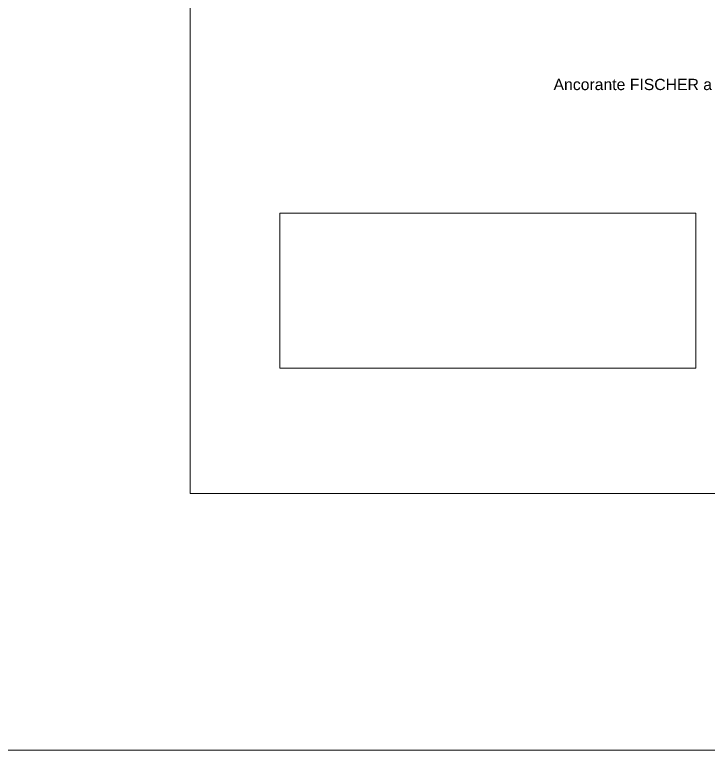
# Model space of a CAD drawing. Header units: millimetres. Extents: x 1415 to 3549, y 2194 to 4677.
# Drawn here: x 1788.554 to 1789.169, y 2311.981 to 2312.634 of the extents above; entities that cross this region are included whole.
import ezdxf

# ---------------------------------------------------------------- set-up
doc = ezdxf.new("R2010")
doc.units = ezdxf.units.MM
doc.layers.add('Layer3', color=7, linetype='Continuous', lineweight=15)
doc.layers.add('Layer4', color=7, linetype='Continuous', lineweight=15)
doc.styles.get("Standard").update_dxf_attribs({"font": 'arial.ttf'})
picture_1 = doc.add_image_def('image1.png', size_in_pixel=(681, 254))

msp = doc.modelspace()

# ---------------------------------------------------------------- linework, layer by layer
at = {"layer": 'Layer3'}
msp.add_lwpolyline([(1788.7096, 2314.18968), (1790.38074, 2314.18968), (1790.38074, 2312.20923), (1788.7096, 2312.20923)], close=True, dxfattribs=at)
msp.add_lwpolyline([(1788.7096, 2312.20923), (1791.6796, 2312.20923)], dxfattribs=at)
at = {"layer": 'Layer4'}
msp.add_lwpolyline([(1791.9107, 2314.41963), (1781.69514, 2314.41963), (1781.69514, 2311.98149), (1791.9107, 2311.98149)], close=True, dxfattribs=at)

# ---------------------------------------------------------------- texts
at = {"layer": 'Layer4', "insert": (1788.77965, 2312.577), "char_height": 0.01, "attachment_point": 1}
msp.add_mtext_dynamic_manual_height_columns('\\pxqc;Ancorante FISCHER a espansione FAZ II {\\fBahnschrift Light|b0|i0|c0|p34;∅}16 ', width=0.7919097, gutter_width=12.5, heights=[0], dxfattribs=at)

# ---------------------------------------------------------------- pictures from other files: only their frames are drawn
at = {"layer": 'Layer3', "color": 7, "true_color": 0xffffff}
image = msp.add_image(picture_1, insert=(1788.78928, 2312.32042), size_in_units=(0.36879, 0.13755), dxfattribs=at)
image.dxf.flags = 7

doc.saveas('drawing.dxf')
